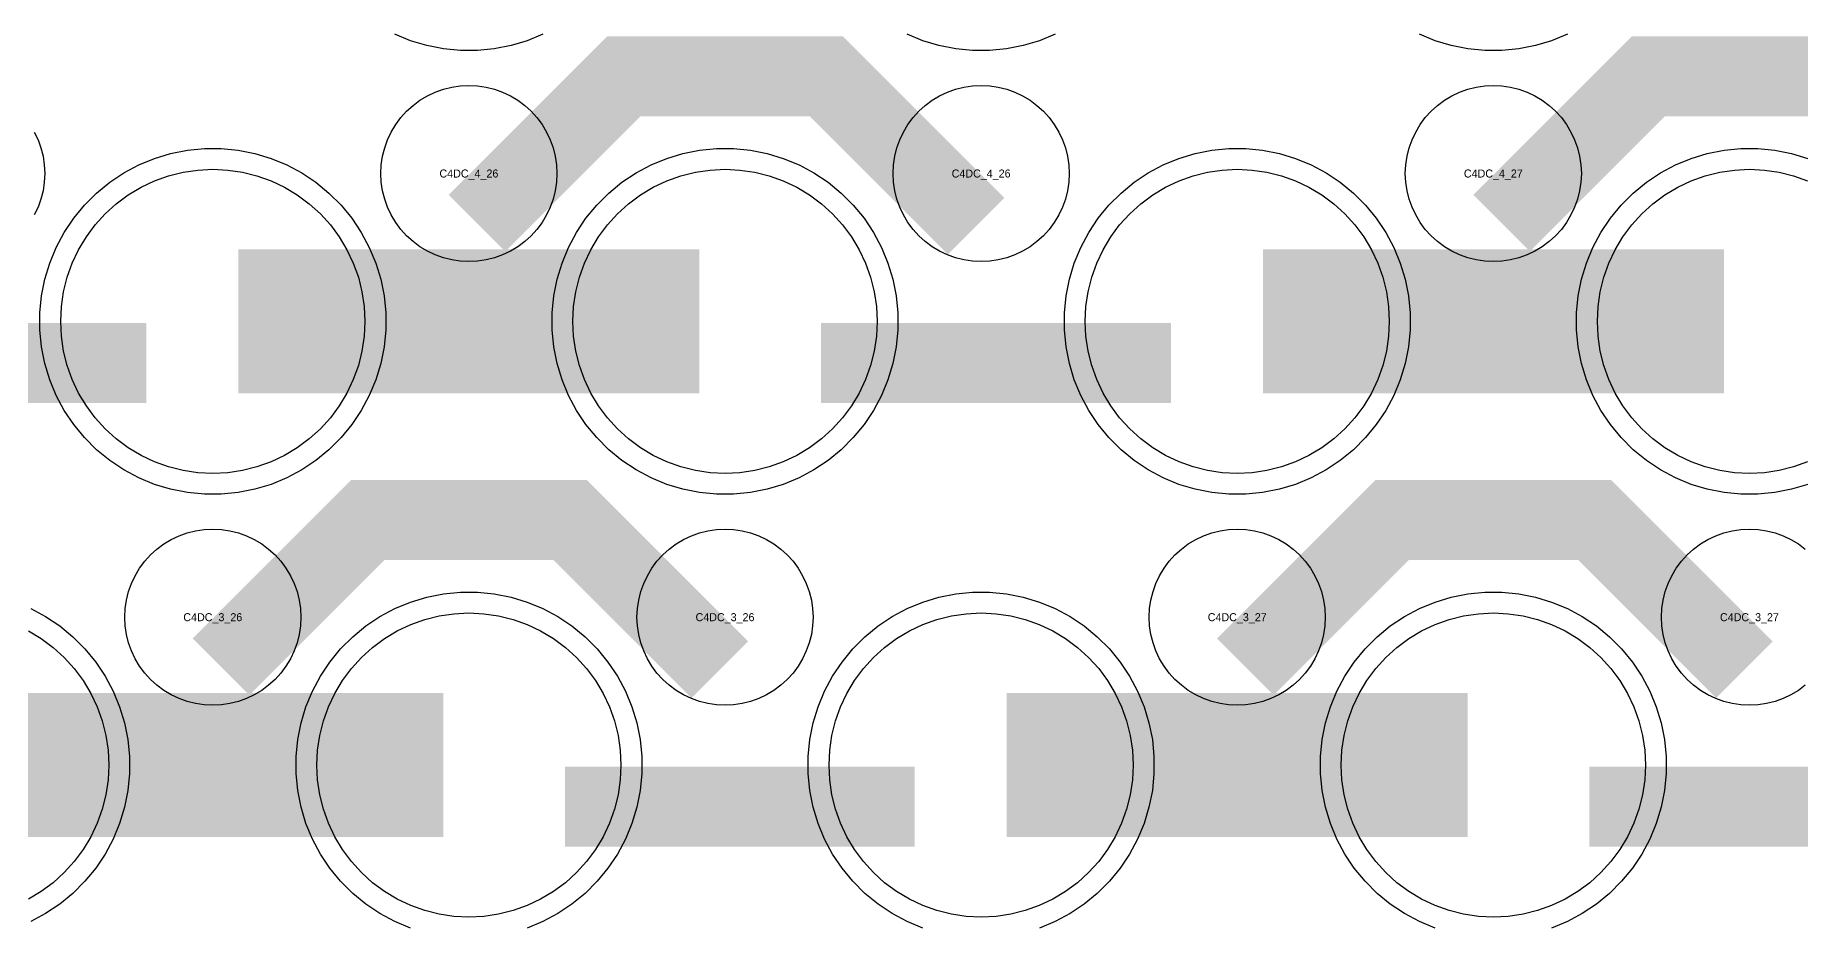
# Model space of a CAD drawing. Extents: x -11880 to 11880, y -14992 to 14992.
# Drawn here: x -3735 to -3184, y -14473 to -14196 of the extents above; entities that cross this region are included whole.
import ezdxf
from ezdxf.enums import TextEntityAlignment as Align

# ---------------------------------------------------------------- set-up
doc = ezdxf.new("R2010")
doc.units = 0
doc.header["$MEASUREMENT"] = 0
for name, color, linetype in [('GDS_775_DT_237', 138, 'CONTINUOUS'), ('RDL1_FS', 34, 'CONTINUOUS'), ('RDL_BS', 160, 'CONTINUOUS')]:
    doc.layers.add(name, color=color, linetype=linetype)

msp = doc.modelspace()

# ---------------------------------------------------------------- linework, layer by layer
at = {"layer": 'RDL1_FS', "color": 241, "true_color": 0xf7abae}
for points in [[(-3680, -14332.819), (-3684.657, -14332.59), (-3689.268, -14331.906), (-3693.791, -14330.774), (-3698.181, -14329.202), (-3702.395, -14327.21), (-3706.395, -14324.812), (-3710.14, -14322.034), (-3713.594, -14318.904), (-3716.724, -14315.45), (-3719.502, -14311.705), (-3721.9, -14307.705), (-3723.892, -14303.491), (-3725.464, -14299.101), (-3726.596, -14294.578), (-3727.28, -14289.967), (-3727.509, -14285.31), (-3727.28, -14280.653), (-3726.596, -14276.042), (-3725.464, -14271.519), (-3723.892, -14267.129), (-3721.9, -14262.915), (-3719.502, -14258.915), (-3716.724, -14255.17), (-3713.594, -14251.716), (-3710.14, -14248.586), (-3706.395, -14245.808), (-3702.395, -14243.41), (-3698.181, -14241.418), (-3693.791, -14239.846), (-3689.268, -14238.714), (-3684.657, -14238.03), (-3680, -14237.801), (-3675.343, -14238.03), (-3670.732, -14238.714), (-3666.209, -14239.846), (-3661.819, -14241.418), (-3657.605, -14243.41), (-3653.605, -14245.808), (-3649.86, -14248.586), (-3646.406, -14251.716), (-3643.276, -14255.17), (-3640.498, -14258.915), (-3638.1, -14262.915), (-3636.108, -14267.129), (-3634.536, -14271.519), (-3633.404, -14276.042), (-3632.72, -14280.653), (-3632.491, -14285.31), (-3632.72, -14289.967), (-3633.404, -14294.578), (-3634.536, -14299.101), (-3636.108, -14303.491), (-3638.1, -14307.705), (-3640.498, -14311.705), (-3643.276, -14315.45), (-3646.406, -14318.904), (-3649.86, -14322.034), (-3653.605, -14324.812), (-3657.605, -14327.21), (-3661.819, -14329.202), (-3666.209, -14330.774), (-3670.732, -14331.906), (-3675.343, -14332.59)], [(-3520, -14332.819), (-3524.657, -14332.59), (-3529.268, -14331.906), (-3533.791, -14330.774), (-3538.181, -14329.202), (-3542.395, -14327.21), (-3546.395, -14324.812), (-3550.14, -14322.034), (-3553.594, -14318.904), (-3556.724, -14315.45), (-3559.502, -14311.705), (-3561.9, -14307.705), (-3563.892, -14303.491), (-3565.464, -14299.101), (-3566.596, -14294.578), (-3567.28, -14289.967), (-3567.509, -14285.31), (-3567.28, -14280.653), (-3566.596, -14276.042), (-3565.464, -14271.519), (-3563.892, -14267.129), (-3561.9, -14262.915), (-3559.502, -14258.915), (-3556.724, -14255.17), (-3553.594, -14251.716), (-3550.14, -14248.586), (-3546.395, -14245.808), (-3542.395, -14243.41), (-3538.181, -14241.418), (-3533.791, -14239.846), (-3529.268, -14238.714), (-3524.657, -14238.03), (-3520, -14237.801), (-3515.343, -14238.03), (-3510.732, -14238.714), (-3506.209, -14239.846), (-3501.819, -14241.418), (-3497.605, -14243.41), (-3493.605, -14245.808), (-3489.86, -14248.586), (-3486.406, -14251.716), (-3483.276, -14255.17), (-3480.498, -14258.915), (-3478.1, -14262.915), (-3476.108, -14267.129), (-3474.536, -14271.519), (-3473.404, -14276.042), (-3472.72, -14280.653), (-3472.491, -14285.31), (-3472.72, -14289.967), (-3473.404, -14294.578), (-3474.536, -14299.101), (-3476.108, -14303.491), (-3478.1, -14307.705), (-3480.498, -14311.705), (-3483.276, -14315.45), (-3486.406, -14318.904), (-3489.86, -14322.034), (-3493.605, -14324.812), (-3497.605, -14327.21), (-3501.819, -14329.202), (-3506.209, -14330.774), (-3510.732, -14331.906), (-3515.343, -14332.59)], [(-3360, -14332.819), (-3364.657, -14332.59), (-3369.268, -14331.906), (-3373.791, -14330.774), (-3378.181, -14329.202), (-3382.395, -14327.21), (-3386.395, -14324.812), (-3390.14, -14322.034), (-3393.594, -14318.904), (-3396.724, -14315.45), (-3399.502, -14311.705), (-3401.9, -14307.705), (-3403.892, -14303.491), (-3405.464, -14299.101), (-3406.596, -14294.578), (-3407.28, -14289.967), (-3407.509, -14285.31), (-3407.28, -14280.653), (-3406.596, -14276.042), (-3405.464, -14271.519), (-3403.892, -14267.129), (-3401.9, -14262.915), (-3399.502, -14258.915), (-3396.724, -14255.17), (-3393.594, -14251.716), (-3390.14, -14248.586), (-3386.395, -14245.808), (-3382.395, -14243.41), (-3378.181, -14241.418), (-3373.791, -14239.846), (-3369.268, -14238.714), (-3364.657, -14238.03), (-3360, -14237.801), (-3355.343, -14238.03), (-3350.732, -14238.714), (-3346.209, -14239.846), (-3341.819, -14241.418), (-3337.605, -14243.41), (-3333.605, -14245.808), (-3329.86, -14248.586), (-3326.406, -14251.716), (-3323.276, -14255.17), (-3320.498, -14258.915), (-3318.1, -14262.915), (-3316.108, -14267.129), (-3314.536, -14271.519), (-3313.404, -14276.042), (-3312.72, -14280.653), (-3312.491, -14285.31), (-3312.72, -14289.967), (-3313.404, -14294.578), (-3314.536, -14299.101), (-3316.108, -14303.491), (-3318.1, -14307.705), (-3320.498, -14311.705), (-3323.276, -14315.45), (-3326.406, -14318.904), (-3329.86, -14322.034), (-3333.605, -14324.812), (-3337.605, -14327.21), (-3341.819, -14329.202), (-3346.209, -14330.774), (-3350.732, -14331.906), (-3355.343, -14332.59)], [(-3600, -14471.379), (-3604.657, -14471.15), (-3609.268, -14470.466), (-3613.791, -14469.334), (-3618.181, -14467.762), (-3622.395, -14465.77), (-3626.395, -14463.372), (-3630.14, -14460.594), (-3633.594, -14457.464), (-3636.724, -14454.01), (-3639.502, -14450.265), (-3641.9, -14446.265), (-3643.892, -14442.051), (-3645.464, -14437.661), (-3646.596, -14433.138), (-3647.28, -14428.527), (-3647.509, -14423.87), (-3647.28, -14419.213), (-3646.596, -14414.602), (-3645.464, -14410.079), (-3643.892, -14405.689), (-3641.9, -14401.475), (-3639.502, -14397.475), (-3636.724, -14393.73), (-3633.594, -14390.276), (-3630.14, -14387.146), (-3626.395, -14384.368), (-3622.395, -14381.97), (-3618.181, -14379.978), (-3613.791, -14378.406), (-3609.268, -14377.274), (-3604.657, -14376.59), (-3600, -14376.361), (-3595.343, -14376.59), (-3590.732, -14377.274), (-3586.209, -14378.406), (-3581.819, -14379.978), (-3577.605, -14381.97), (-3573.605, -14384.368), (-3569.86, -14387.146), (-3566.406, -14390.276), (-3563.276, -14393.73), (-3560.498, -14397.475), (-3558.1, -14401.475), (-3556.108, -14405.689), (-3554.536, -14410.079), (-3553.404, -14414.602), (-3552.72, -14419.213), (-3552.491, -14423.87), (-3552.72, -14428.527), (-3553.404, -14433.138), (-3554.536, -14437.661), (-3556.108, -14442.051), (-3558.1, -14446.265), (-3560.498, -14450.265), (-3563.276, -14454.01), (-3566.406, -14457.464), (-3569.86, -14460.594), (-3573.605, -14463.372), (-3577.605, -14465.77), (-3581.819, -14467.762), (-3586.209, -14469.334), (-3590.732, -14470.466), (-3595.343, -14471.15)], [(-3440, -14471.379), (-3444.657, -14471.15), (-3449.268, -14470.466), (-3453.791, -14469.334), (-3458.181, -14467.762), (-3462.395, -14465.77), (-3466.395, -14463.372), (-3470.14, -14460.594), (-3473.594, -14457.464), (-3476.724, -14454.01), (-3479.502, -14450.265), (-3481.9, -14446.265), (-3483.892, -14442.051), (-3485.464, -14437.661), (-3486.596, -14433.138), (-3487.28, -14428.527), (-3487.509, -14423.87), (-3487.28, -14419.213), (-3486.596, -14414.602), (-3485.464, -14410.079), (-3483.892, -14405.689), (-3481.9, -14401.475), (-3479.502, -14397.475), (-3476.724, -14393.73), (-3473.594, -14390.276), (-3470.14, -14387.146), (-3466.395, -14384.368), (-3462.395, -14381.97), (-3458.181, -14379.978), (-3453.791, -14378.406), (-3449.268, -14377.274), (-3444.657, -14376.59), (-3440, -14376.361), (-3435.343, -14376.59), (-3430.732, -14377.274), (-3426.209, -14378.406), (-3421.819, -14379.978), (-3417.605, -14381.97), (-3413.605, -14384.368), (-3409.86, -14387.146), (-3406.406, -14390.276), (-3403.276, -14393.73), (-3400.498, -14397.475), (-3398.1, -14401.475), (-3396.108, -14405.689), (-3394.536, -14410.079), (-3393.404, -14414.602), (-3392.72, -14419.213), (-3392.491, -14423.87), (-3392.72, -14428.527), (-3393.404, -14433.138), (-3394.536, -14437.661), (-3396.108, -14442.051), (-3398.1, -14446.265), (-3400.498, -14450.265), (-3403.276, -14454.01), (-3406.406, -14457.464), (-3409.86, -14460.594), (-3413.605, -14463.372), (-3417.605, -14465.77), (-3421.819, -14467.762), (-3426.209, -14469.334), (-3430.732, -14470.466), (-3435.343, -14471.15)], [(-3280, -14471.379), (-3284.657, -14471.15), (-3289.268, -14470.466), (-3293.791, -14469.334), (-3298.181, -14467.762), (-3302.395, -14465.77), (-3306.395, -14463.372), (-3310.14, -14460.594), (-3313.594, -14457.464), (-3316.724, -14454.01), (-3319.502, -14450.265), (-3321.9, -14446.265), (-3323.892, -14442.051), (-3325.464, -14437.661), (-3326.596, -14433.138), (-3327.28, -14428.527), (-3327.509, -14423.87), (-3327.28, -14419.213), (-3326.596, -14414.602), (-3325.464, -14410.079), (-3323.892, -14405.689), (-3321.9, -14401.475), (-3319.502, -14397.475), (-3316.724, -14393.73), (-3313.594, -14390.276), (-3310.14, -14387.146), (-3306.395, -14384.368), (-3302.395, -14381.97), (-3298.181, -14379.978), (-3293.791, -14378.406), (-3289.268, -14377.274), (-3284.657, -14376.59), (-3280, -14376.361), (-3275.343, -14376.59), (-3270.732, -14377.274), (-3266.209, -14378.406), (-3261.819, -14379.978), (-3257.605, -14381.97), (-3253.605, -14384.368), (-3249.86, -14387.146), (-3246.406, -14390.276), (-3243.276, -14393.73), (-3240.498, -14397.475), (-3238.1, -14401.475), (-3236.108, -14405.689), (-3234.536, -14410.079), (-3233.404, -14414.602), (-3232.72, -14419.213), (-3232.491, -14423.87), (-3232.72, -14428.527), (-3233.404, -14433.138), (-3234.536, -14437.661), (-3236.108, -14442.051), (-3238.1, -14446.265), (-3240.498, -14450.265), (-3243.276, -14454.01), (-3246.406, -14457.464), (-3249.86, -14460.594), (-3253.605, -14463.372), (-3257.605, -14465.77), (-3261.819, -14467.762), (-3266.209, -14469.334), (-3270.732, -14470.466), (-3275.343, -14471.15)]]:
    msp.add_lwpolyline(points, close=True, dxfattribs=at)
for points in [[(-3181.819, -14329.202), (-3186.209, -14330.774), (-3190.732, -14331.906), (-3195.343, -14332.59), (-3200, -14332.819), (-3204.657, -14332.59), (-3209.268, -14331.906), (-3213.791, -14330.774), (-3218.181, -14329.202), (-3222.395, -14327.21), (-3226.395, -14324.812), (-3230.14, -14322.034), (-3233.594, -14318.904), (-3236.724, -14315.45), (-3239.502, -14311.705), (-3241.9, -14307.705), (-3243.892, -14303.491), (-3245.464, -14299.101), (-3246.596, -14294.578), (-3247.28, -14289.967), (-3247.509, -14285.31), (-3247.28, -14280.653), (-3246.596, -14276.042), (-3245.464, -14271.519), (-3243.892, -14267.129), (-3241.9, -14262.915), (-3239.502, -14258.915), (-3236.724, -14255.17), (-3233.594, -14251.716), (-3230.14, -14248.586), (-3226.395, -14245.808), (-3222.395, -14243.41), (-3218.181, -14241.418), (-3213.791, -14239.846), (-3209.268, -14238.714), (-3204.657, -14238.03), (-3200, -14237.801), (-3195.343, -14238.03), (-3190.732, -14238.714), (-3186.209, -14239.846), (-3181.819, -14241.418)], [(-3737.605, -14381.97), (-3733.605, -14384.368), (-3729.86, -14387.146), (-3726.406, -14390.276), (-3723.276, -14393.73), (-3720.498, -14397.475), (-3718.1, -14401.475), (-3716.108, -14405.689), (-3714.536, -14410.079), (-3713.404, -14414.602), (-3712.72, -14419.213), (-3712.491, -14423.87), (-3712.72, -14428.527), (-3713.404, -14433.138), (-3714.536, -14437.661), (-3716.108, -14442.051), (-3718.1, -14446.265), (-3720.498, -14450.265), (-3723.276, -14454.01), (-3726.406, -14457.464), (-3729.86, -14460.594), (-3733.605, -14463.372), (-3737.605, -14465.77)]]:
    msp.add_lwpolyline(points, dxfattribs=at)
for points in [[(-3671.998, -14285.31, 45, 45, 0), (-3599.998, -14285.31, 45, 45, 0)], [(-3599.998, -14285.31, 45, 45, 0), (-3527.998, -14285.31, 45, 45, 0)], [(-3351.998, -14285.31, 45, 45, 0), (-3279.998, -14285.31, 45, 45, 0)], [(-3279.998, -14285.31, 45, 45, 0), (-3207.998, -14285.31, 45, 45, 0)], [(-3751.998, -14423.87, 45, 45, 0), (-3679.998, -14423.87, 45, 45, 0)], [(-3679.998, -14423.87, 45, 45, 0), (-3607.998, -14423.87, 45, 45, 0)], [(-3431.998, -14423.87, 45, 45, 0), (-3359.998, -14423.87, 45, 45, 0)], [(-3359.998, -14423.87, 45, 45, 0), (-3287.998, -14423.87, 45, 45, 0)]]:
    msp.add_lwpolyline(points, format="xyseb", dxfattribs=at)
at = {"layer": 'RDL_BS', "color": 241, "true_color": 0xf7abae}
for points in [[(-3576.885, -14195.62), (-3581.795, -14197.651), (-3586.835, -14199.182), (-3592.062, -14200.228), (-3597.356, -14200.745), (-3602.644, -14200.745), (-3607.938, -14200.228), (-3613.165, -14199.182), (-3618.205, -14197.651), (-3623.115, -14195.62)], [(-3416.885, -14195.62), (-3421.795, -14197.651), (-3426.835, -14199.182), (-3432.062, -14200.228), (-3437.356, -14200.745), (-3442.644, -14200.745), (-3447.938, -14200.228), (-3453.165, -14199.182), (-3458.205, -14197.651), (-3463.115, -14195.62)], [(-3256.885, -14195.62), (-3261.795, -14197.651), (-3266.835, -14199.182), (-3272.062, -14200.228), (-3277.356, -14200.745), (-3282.644, -14200.745), (-3287.938, -14200.228), (-3293.165, -14199.182), (-3298.205, -14197.651), (-3303.115, -14195.62)], [(-3181.795, -14336.216), (-3186.835, -14337.747), (-3192.062, -14338.793), (-3197.356, -14339.31), (-3202.644, -14339.31), (-3207.938, -14338.793), (-3213.165, -14337.747), (-3218.205, -14336.216), (-3223.115, -14334.185), (-3227.777, -14331.693), (-3232.191, -14328.746), (-3236.292, -14325.384), (-3240.074, -14321.602), (-3243.436, -14317.501), (-3246.383, -14313.087), (-3248.875, -14308.425), (-3250.906, -14303.515), (-3252.437, -14298.475), (-3253.483, -14293.248), (-3254, -14287.954), (-3254, -14282.666), (-3253.483, -14277.372), (-3252.437, -14272.145), (-3250.906, -14267.105), (-3248.875, -14262.195), (-3246.383, -14257.533), (-3243.436, -14253.119), (-3240.074, -14249.018), (-3236.292, -14245.236), (-3232.191, -14241.874), (-3227.777, -14238.927), (-3223.115, -14236.435), (-3218.205, -14234.404), (-3213.165, -14232.873), (-3207.938, -14231.827), (-3202.644, -14231.31), (-3197.356, -14231.31), (-3192.062, -14231.827), (-3186.835, -14232.873), (-3181.795, -14234.404)], [(-3618.205, -14474.776), (-3623.115, -14472.745), (-3627.777, -14470.253), (-3632.191, -14467.306), (-3636.292, -14463.944), (-3640.074, -14460.162), (-3643.436, -14456.061), (-3646.383, -14451.647), (-3648.875, -14446.985), (-3650.906, -14442.075), (-3652.437, -14437.035), (-3653.483, -14431.808), (-3654, -14426.514), (-3654, -14421.226), (-3653.483, -14415.932), (-3652.437, -14410.705), (-3650.906, -14405.665), (-3648.875, -14400.755), (-3646.383, -14396.093), (-3643.436, -14391.679), (-3640.074, -14387.578), (-3636.292, -14383.796), (-3632.191, -14380.434), (-3627.777, -14377.487), (-3623.115, -14374.995), (-3618.205, -14372.964), (-3613.165, -14371.433), (-3607.938, -14370.387), (-3602.644, -14369.87), (-3597.356, -14369.87), (-3592.062, -14370.387), (-3586.835, -14371.433), (-3581.795, -14372.964), (-3576.885, -14374.995), (-3572.223, -14377.487), (-3567.809, -14380.434), (-3563.708, -14383.796), (-3559.926, -14387.578), (-3556.564, -14391.679), (-3553.617, -14396.093), (-3551.125, -14400.755), (-3549.094, -14405.665), (-3547.563, -14410.705), (-3546.517, -14415.932), (-3546, -14421.226), (-3546, -14426.514), (-3546.517, -14431.808), (-3547.563, -14437.035), (-3549.094, -14442.075), (-3551.125, -14446.985), (-3553.617, -14451.647), (-3556.564, -14456.061), (-3559.926, -14460.162), (-3563.708, -14463.944), (-3567.809, -14467.306), (-3572.223, -14470.253), (-3576.885, -14472.745), (-3581.795, -14474.776)], [(-3458.205, -14474.776), (-3463.115, -14472.745), (-3467.777, -14470.253), (-3472.191, -14467.306), (-3476.292, -14463.944), (-3480.074, -14460.162), (-3483.436, -14456.061), (-3486.383, -14451.647), (-3488.875, -14446.985), (-3490.906, -14442.075), (-3492.437, -14437.035), (-3493.483, -14431.808), (-3494, -14426.514), (-3494, -14421.226), (-3493.483, -14415.932), (-3492.437, -14410.705), (-3490.906, -14405.665), (-3488.875, -14400.755), (-3486.383, -14396.093), (-3483.436, -14391.679), (-3480.074, -14387.578), (-3476.292, -14383.796), (-3472.191, -14380.434), (-3467.777, -14377.487), (-3463.115, -14374.995), (-3458.205, -14372.964), (-3453.165, -14371.433), (-3447.938, -14370.387), (-3442.644, -14369.87), (-3437.356, -14369.87), (-3432.062, -14370.387), (-3426.835, -14371.433), (-3421.795, -14372.964), (-3416.885, -14374.995), (-3412.223, -14377.487), (-3407.809, -14380.434), (-3403.708, -14383.796), (-3399.926, -14387.578), (-3396.564, -14391.679), (-3393.617, -14396.093), (-3391.125, -14400.755), (-3389.094, -14405.665), (-3387.563, -14410.705), (-3386.517, -14415.932), (-3386, -14421.226), (-3386, -14426.514), (-3386.517, -14431.808), (-3387.563, -14437.035), (-3389.094, -14442.075), (-3391.125, -14446.985), (-3393.617, -14451.647), (-3396.564, -14456.061), (-3399.926, -14460.162), (-3403.708, -14463.944), (-3407.809, -14467.306), (-3412.223, -14470.253), (-3416.885, -14472.745), (-3421.795, -14474.776)], [(-3298.205, -14474.776), (-3303.115, -14472.745), (-3307.777, -14470.253), (-3312.191, -14467.306), (-3316.292, -14463.944), (-3320.074, -14460.162), (-3323.436, -14456.061), (-3326.383, -14451.647), (-3328.875, -14446.985), (-3330.906, -14442.075), (-3332.437, -14437.035), (-3333.483, -14431.808), (-3334, -14426.514), (-3334, -14421.226), (-3333.483, -14415.932), (-3332.437, -14410.705), (-3330.906, -14405.665), (-3328.875, -14400.755), (-3326.383, -14396.093), (-3323.436, -14391.679), (-3320.074, -14387.578), (-3316.292, -14383.796), (-3312.191, -14380.434), (-3307.777, -14377.487), (-3303.115, -14374.995), (-3298.205, -14372.964), (-3293.165, -14371.433), (-3287.938, -14370.387), (-3282.644, -14369.87), (-3277.356, -14369.87), (-3272.062, -14370.387), (-3266.835, -14371.433), (-3261.795, -14372.964), (-3256.885, -14374.995), (-3252.223, -14377.487), (-3247.809, -14380.434), (-3243.708, -14383.796), (-3239.926, -14387.578), (-3236.564, -14391.679), (-3233.617, -14396.093), (-3231.125, -14400.755), (-3229.094, -14405.665), (-3227.563, -14410.705), (-3226.517, -14415.932), (-3226, -14421.226), (-3226, -14426.514), (-3226.517, -14431.808), (-3227.563, -14437.035), (-3229.094, -14442.075), (-3231.125, -14446.985), (-3233.617, -14451.647), (-3236.564, -14456.061), (-3239.926, -14460.162), (-3243.708, -14463.944), (-3247.809, -14467.306), (-3252.223, -14470.253), (-3256.885, -14472.745), (-3261.795, -14474.776)], [(-3736.885, -14374.995), (-3732.223, -14377.487), (-3727.809, -14380.434), (-3723.708, -14383.796), (-3719.926, -14387.578), (-3716.564, -14391.679), (-3713.617, -14396.093), (-3711.125, -14400.755), (-3709.094, -14405.665), (-3707.563, -14410.705), (-3706.517, -14415.932), (-3706, -14421.226), (-3706, -14426.514), (-3706.517, -14431.808), (-3707.563, -14437.035), (-3709.094, -14442.075), (-3711.125, -14446.985), (-3713.617, -14451.647), (-3716.564, -14456.061), (-3719.926, -14460.162), (-3723.708, -14463.944), (-3727.809, -14467.306), (-3732.223, -14470.253), (-3736.885, -14472.745)]]:
    msp.add_lwpolyline(points, dxfattribs=at)
at = {"layer": 'RDL_BS'}
for points in [[(-3597.438, -14254.624, 25, 25, 0), (-3551.623, -14208.809, 25, 25, 0), (-3518.07, -14208.809, 25, 25, 0)], [(-3441.599, -14255.523, 25, 25, 0), (-3488.313, -14208.809, 25, 25, 0), (-3518.071, -14208.809, 25, 25, 0)], [(-3277.438, -14254.624, 25, 25, 0), (-3231.623, -14208.809, 25, 25, 0), (-3198.07, -14208.809, 25, 25, 0)], [(-3121.599, -14255.523, 25, 25, 0), (-3168.313, -14208.809, 25, 25, 0), (-3198.071, -14208.809, 25, 25, 0)], [(-3677.438, -14393.184, 25, 25, 0), (-3631.623, -14347.369, 25, 25, 0), (-3598.07, -14347.369, 25, 25, 0)], [(-3521.599, -14394.083, 25, 25, 0), (-3568.313, -14347.369, 25, 25, 0), (-3598.071, -14347.369, 25, 25, 0)], [(-3357.438, -14393.184, 25, 25, 0), (-3311.623, -14347.369, 25, 25, 0), (-3278.07, -14347.369, 25, 25, 0)], [(-3201.599, -14394.083, 25, 25, 0), (-3248.313, -14347.369, 25, 25, 0), (-3278.071, -14347.369, 25, 25, 0)]]:
    msp.add_lwpolyline(points, format="xyseb", dxfattribs=at)
for points in [[(-3600, -14266.616), (-3602.693, -14266.484), (-3605.365, -14266.088), (-3607.984, -14265.431), (-3610.519, -14264.524), (-3612.956, -14263.372), (-3615.28, -14261.979), (-3617.443, -14260.376), (-3619.442, -14258.564), (-3621.254, -14256.565), (-3622.857, -14254.402), (-3624.25, -14252.078), (-3625.402, -14249.641), (-3626.309, -14247.106), (-3626.966, -14244.487), (-3627.362, -14241.815), (-3627.494, -14239.122), (-3627.362, -14236.429), (-3626.966, -14233.757), (-3626.309, -14231.138), (-3625.402, -14228.603), (-3624.25, -14226.166), (-3622.857, -14223.842), (-3621.254, -14221.679), (-3619.442, -14219.68), (-3617.443, -14217.868), (-3615.28, -14216.265), (-3612.956, -14214.872), (-3610.519, -14213.72), (-3607.984, -14212.813), (-3605.365, -14212.156), (-3602.693, -14211.76), (-3600, -14211.628), (-3597.307, -14211.76), (-3594.635, -14212.156), (-3592.016, -14212.813), (-3589.481, -14213.72), (-3587.044, -14214.872), (-3584.72, -14216.265), (-3582.557, -14217.868), (-3580.558, -14219.68), (-3578.746, -14221.679), (-3577.143, -14223.842), (-3575.75, -14226.166), (-3574.598, -14228.603), (-3573.691, -14231.138), (-3573.034, -14233.757), (-3572.638, -14236.429), (-3572.506, -14239.122), (-3572.638, -14241.815), (-3573.034, -14244.487), (-3573.691, -14247.106), (-3574.598, -14249.641), (-3575.75, -14252.078), (-3577.143, -14254.402), (-3578.746, -14256.565), (-3580.558, -14258.564), (-3582.557, -14260.376), (-3584.72, -14261.979), (-3587.044, -14263.372), (-3589.481, -14264.524), (-3592.016, -14265.431), (-3594.635, -14266.088), (-3597.307, -14266.484)], [(-3440, -14266.616), (-3442.693, -14266.484), (-3445.365, -14266.088), (-3447.984, -14265.431), (-3450.519, -14264.524), (-3452.956, -14263.372), (-3455.28, -14261.979), (-3457.443, -14260.376), (-3459.442, -14258.564), (-3461.254, -14256.565), (-3462.857, -14254.402), (-3464.25, -14252.078), (-3465.402, -14249.641), (-3466.309, -14247.106), (-3466.966, -14244.487), (-3467.362, -14241.815), (-3467.494, -14239.122), (-3467.362, -14236.429), (-3466.966, -14233.757), (-3466.309, -14231.138), (-3465.402, -14228.603), (-3464.25, -14226.166), (-3462.857, -14223.842), (-3461.254, -14221.679), (-3459.442, -14219.68), (-3457.443, -14217.868), (-3455.28, -14216.265), (-3452.956, -14214.872), (-3450.519, -14213.72), (-3447.984, -14212.813), (-3445.365, -14212.156), (-3442.693, -14211.76), (-3440, -14211.628), (-3437.307, -14211.76), (-3434.635, -14212.156), (-3432.016, -14212.813), (-3429.481, -14213.72), (-3427.044, -14214.872), (-3424.72, -14216.265), (-3422.557, -14217.868), (-3420.558, -14219.68), (-3418.746, -14221.679), (-3417.143, -14223.842), (-3415.75, -14226.166), (-3414.598, -14228.603), (-3413.691, -14231.138), (-3413.034, -14233.757), (-3412.638, -14236.429), (-3412.506, -14239.122), (-3412.638, -14241.815), (-3413.034, -14244.487), (-3413.691, -14247.106), (-3414.598, -14249.641), (-3415.75, -14252.078), (-3417.143, -14254.402), (-3418.746, -14256.565), (-3420.558, -14258.564), (-3422.557, -14260.376), (-3424.72, -14261.979), (-3427.044, -14263.372), (-3429.481, -14264.524), (-3432.016, -14265.431), (-3434.635, -14266.088), (-3437.307, -14266.484)], [(-3280, -14266.616), (-3282.693, -14266.484), (-3285.365, -14266.088), (-3287.984, -14265.431), (-3290.519, -14264.524), (-3292.956, -14263.372), (-3295.28, -14261.979), (-3297.443, -14260.376), (-3299.442, -14258.564), (-3301.254, -14256.565), (-3302.857, -14254.402), (-3304.25, -14252.078), (-3305.402, -14249.641), (-3306.309, -14247.106), (-3306.966, -14244.487), (-3307.362, -14241.815), (-3307.494, -14239.122), (-3307.362, -14236.429), (-3306.966, -14233.757), (-3306.309, -14231.138), (-3305.402, -14228.603), (-3304.25, -14226.166), (-3302.857, -14223.842), (-3301.254, -14221.679), (-3299.442, -14219.68), (-3297.443, -14217.868), (-3295.28, -14216.265), (-3292.956, -14214.872), (-3290.519, -14213.72), (-3287.984, -14212.813), (-3285.365, -14212.156), (-3282.693, -14211.76), (-3280, -14211.628), (-3277.307, -14211.76), (-3274.635, -14212.156), (-3272.016, -14212.813), (-3269.481, -14213.72), (-3267.044, -14214.872), (-3264.72, -14216.265), (-3262.557, -14217.868), (-3260.558, -14219.68), (-3258.746, -14221.679), (-3257.143, -14223.842), (-3255.75, -14226.166), (-3254.598, -14228.603), (-3253.691, -14231.138), (-3253.034, -14233.757), (-3252.638, -14236.429), (-3252.506, -14239.122), (-3252.638, -14241.815), (-3253.034, -14244.487), (-3253.691, -14247.106), (-3254.598, -14249.641), (-3255.75, -14252.078), (-3257.143, -14254.402), (-3258.746, -14256.565), (-3260.558, -14258.564), (-3262.557, -14260.376), (-3264.72, -14261.979), (-3267.044, -14263.372), (-3269.481, -14264.524), (-3272.016, -14265.431), (-3274.635, -14266.088), (-3277.307, -14266.484)], [(-3680, -14405.176), (-3682.693, -14405.044), (-3685.365, -14404.648), (-3687.984, -14403.991), (-3690.519, -14403.084), (-3692.956, -14401.932), (-3695.28, -14400.539), (-3697.443, -14398.936), (-3699.442, -14397.124), (-3701.254, -14395.125), (-3702.857, -14392.962), (-3704.25, -14390.638), (-3705.402, -14388.201), (-3706.309, -14385.666), (-3706.966, -14383.047), (-3707.362, -14380.375), (-3707.494, -14377.682), (-3707.362, -14374.989), (-3706.966, -14372.317), (-3706.309, -14369.698), (-3705.402, -14367.163), (-3704.25, -14364.726), (-3702.857, -14362.402), (-3701.254, -14360.239), (-3699.442, -14358.24), (-3697.443, -14356.428), (-3695.28, -14354.825), (-3692.956, -14353.432), (-3690.519, -14352.28), (-3687.984, -14351.373), (-3685.365, -14350.716), (-3682.693, -14350.32), (-3680, -14350.188), (-3677.307, -14350.32), (-3674.635, -14350.716), (-3672.016, -14351.373), (-3669.481, -14352.28), (-3667.044, -14353.432), (-3664.72, -14354.825), (-3662.557, -14356.428), (-3660.558, -14358.24), (-3658.746, -14360.239), (-3657.143, -14362.402), (-3655.75, -14364.726), (-3654.598, -14367.163), (-3653.691, -14369.698), (-3653.034, -14372.317), (-3652.638, -14374.989), (-3652.506, -14377.682), (-3652.638, -14380.375), (-3653.034, -14383.047), (-3653.691, -14385.666), (-3654.598, -14388.201), (-3655.75, -14390.638), (-3657.143, -14392.962), (-3658.746, -14395.125), (-3660.558, -14397.124), (-3662.557, -14398.936), (-3664.72, -14400.539), (-3667.044, -14401.932), (-3669.481, -14403.084), (-3672.016, -14403.991), (-3674.635, -14404.648), (-3677.307, -14405.044)], [(-3520, -14405.176), (-3522.693, -14405.044), (-3525.365, -14404.648), (-3527.984, -14403.991), (-3530.519, -14403.084), (-3532.956, -14401.932), (-3535.28, -14400.539), (-3537.443, -14398.936), (-3539.442, -14397.124), (-3541.254, -14395.125), (-3542.857, -14392.962), (-3544.25, -14390.638), (-3545.402, -14388.201), (-3546.309, -14385.666), (-3546.966, -14383.047), (-3547.362, -14380.375), (-3547.494, -14377.682), (-3547.362, -14374.989), (-3546.966, -14372.317), (-3546.309, -14369.698), (-3545.402, -14367.163), (-3544.25, -14364.726), (-3542.857, -14362.402), (-3541.254, -14360.239), (-3539.442, -14358.24), (-3537.443, -14356.428), (-3535.28, -14354.825), (-3532.956, -14353.432), (-3530.519, -14352.28), (-3527.984, -14351.373), (-3525.365, -14350.716), (-3522.693, -14350.32), (-3520, -14350.188), (-3517.307, -14350.32), (-3514.635, -14350.716), (-3512.016, -14351.373), (-3509.481, -14352.28), (-3507.044, -14353.432), (-3504.72, -14354.825), (-3502.557, -14356.428), (-3500.558, -14358.24), (-3498.746, -14360.239), (-3497.143, -14362.402), (-3495.75, -14364.726), (-3494.598, -14367.163), (-3493.691, -14369.698), (-3493.034, -14372.317), (-3492.638, -14374.989), (-3492.506, -14377.682), (-3492.638, -14380.375), (-3493.034, -14383.047), (-3493.691, -14385.666), (-3494.598, -14388.201), (-3495.75, -14390.638), (-3497.143, -14392.962), (-3498.746, -14395.125), (-3500.558, -14397.124), (-3502.557, -14398.936), (-3504.72, -14400.539), (-3507.044, -14401.932), (-3509.481, -14403.084), (-3512.016, -14403.991), (-3514.635, -14404.648), (-3517.307, -14405.044)], [(-3360, -14405.176), (-3362.693, -14405.044), (-3365.365, -14404.648), (-3367.984, -14403.991), (-3370.519, -14403.084), (-3372.956, -14401.932), (-3375.28, -14400.539), (-3377.443, -14398.936), (-3379.442, -14397.124), (-3381.254, -14395.125), (-3382.857, -14392.962), (-3384.25, -14390.638), (-3385.402, -14388.201), (-3386.309, -14385.666), (-3386.966, -14383.047), (-3387.362, -14380.375), (-3387.494, -14377.682), (-3387.362, -14374.989), (-3386.966, -14372.317), (-3386.309, -14369.698), (-3385.402, -14367.163), (-3384.25, -14364.726), (-3382.857, -14362.402), (-3381.254, -14360.239), (-3379.442, -14358.24), (-3377.443, -14356.428), (-3375.28, -14354.825), (-3372.956, -14353.432), (-3370.519, -14352.28), (-3367.984, -14351.373), (-3365.365, -14350.716), (-3362.693, -14350.32), (-3360, -14350.188), (-3357.307, -14350.32), (-3354.635, -14350.716), (-3352.016, -14351.373), (-3349.481, -14352.28), (-3347.044, -14353.432), (-3344.72, -14354.825), (-3342.557, -14356.428), (-3340.558, -14358.24), (-3338.746, -14360.239), (-3337.143, -14362.402), (-3335.75, -14364.726), (-3334.598, -14367.163), (-3333.691, -14369.698), (-3333.034, -14372.317), (-3332.638, -14374.989), (-3332.506, -14377.682), (-3332.638, -14380.375), (-3333.034, -14383.047), (-3333.691, -14385.666), (-3334.598, -14388.201), (-3335.75, -14390.638), (-3337.143, -14392.962), (-3338.746, -14395.125), (-3340.558, -14397.124), (-3342.557, -14398.936), (-3344.72, -14400.539), (-3347.044, -14401.932), (-3349.481, -14403.084), (-3352.016, -14403.991), (-3354.635, -14404.648), (-3357.307, -14405.044)]]:
    msp.add_lwpolyline(points, close=True, dxfattribs=at)
for points in [[(-3735.75, -14226.166), (-3734.598, -14228.603), (-3733.691, -14231.138), (-3733.034, -14233.757), (-3732.638, -14236.429), (-3732.506, -14239.122), (-3732.638, -14241.815), (-3733.034, -14244.487), (-3733.691, -14247.106), (-3734.598, -14249.641), (-3735.75, -14252.078)], [(-3182.557, -14398.936), (-3184.72, -14400.539), (-3187.044, -14401.932), (-3189.481, -14403.084), (-3192.016, -14403.991), (-3194.635, -14404.648), (-3197.307, -14405.044), (-3200, -14405.176), (-3202.693, -14405.044), (-3205.365, -14404.648), (-3207.984, -14403.991), (-3210.519, -14403.084), (-3212.956, -14401.932), (-3215.28, -14400.539), (-3217.443, -14398.936), (-3219.442, -14397.124), (-3221.254, -14395.125), (-3222.857, -14392.962), (-3224.25, -14390.638), (-3225.402, -14388.201), (-3226.309, -14385.666), (-3226.966, -14383.047), (-3227.362, -14380.375), (-3227.494, -14377.682), (-3227.362, -14374.989), (-3226.966, -14372.317), (-3226.309, -14369.698), (-3225.402, -14367.163), (-3224.25, -14364.726), (-3222.857, -14362.402), (-3221.254, -14360.239), (-3219.442, -14358.24), (-3217.443, -14356.428), (-3215.28, -14354.825), (-3212.956, -14353.432), (-3210.519, -14352.28), (-3207.984, -14351.373), (-3205.365, -14350.716), (-3202.693, -14350.32), (-3200, -14350.188), (-3197.307, -14350.32), (-3194.635, -14350.716), (-3192.016, -14351.373), (-3189.481, -14352.28), (-3187.044, -14353.432), (-3184.72, -14354.825), (-3182.557, -14356.428)]]:
    msp.add_lwpolyline(points, dxfattribs=at)
at = {"layer": 'RDL_BS', "color": 241, "true_color": 0xf7abae}
for points in [[(-3682.644, -14339.31), (-3687.938, -14338.793), (-3693.165, -14337.747), (-3698.205, -14336.216), (-3703.115, -14334.185), (-3707.777, -14331.693), (-3712.191, -14328.746), (-3716.292, -14325.384), (-3720.074, -14321.602), (-3723.436, -14317.501), (-3726.383, -14313.087), (-3728.875, -14308.425), (-3730.906, -14303.515), (-3732.437, -14298.475), (-3733.483, -14293.248), (-3734, -14287.954), (-3734, -14282.666), (-3733.483, -14277.372), (-3732.437, -14272.145), (-3730.906, -14267.105), (-3728.875, -14262.195), (-3726.383, -14257.533), (-3723.436, -14253.119), (-3720.074, -14249.018), (-3716.292, -14245.236), (-3712.191, -14241.874), (-3707.777, -14238.927), (-3703.115, -14236.435), (-3698.205, -14234.404), (-3693.165, -14232.873), (-3687.938, -14231.827), (-3682.644, -14231.31), (-3677.356, -14231.31), (-3672.062, -14231.827), (-3666.835, -14232.873), (-3661.795, -14234.404), (-3656.885, -14236.435), (-3652.223, -14238.927), (-3647.809, -14241.874), (-3643.708, -14245.236), (-3639.926, -14249.018), (-3636.564, -14253.119), (-3633.617, -14257.533), (-3631.125, -14262.195), (-3629.094, -14267.105), (-3627.563, -14272.145), (-3626.517, -14277.372), (-3626, -14282.666), (-3626, -14287.954), (-3626.517, -14293.248), (-3627.563, -14298.475), (-3629.094, -14303.515), (-3631.125, -14308.425), (-3633.617, -14313.087), (-3636.564, -14317.501), (-3639.926, -14321.602), (-3643.708, -14325.384), (-3647.809, -14328.746), (-3652.223, -14331.693), (-3656.885, -14334.185), (-3661.795, -14336.216), (-3666.835, -14337.747), (-3672.062, -14338.793), (-3677.356, -14339.31)], [(-3522.644, -14339.31), (-3527.938, -14338.793), (-3533.165, -14337.747), (-3538.205, -14336.216), (-3543.115, -14334.185), (-3547.777, -14331.693), (-3552.191, -14328.746), (-3556.292, -14325.384), (-3560.074, -14321.602), (-3563.436, -14317.501), (-3566.383, -14313.087), (-3568.875, -14308.425), (-3570.906, -14303.515), (-3572.437, -14298.475), (-3573.483, -14293.248), (-3574, -14287.954), (-3574, -14282.666), (-3573.483, -14277.372), (-3572.437, -14272.145), (-3570.906, -14267.105), (-3568.875, -14262.195), (-3566.383, -14257.533), (-3563.436, -14253.119), (-3560.074, -14249.018), (-3556.292, -14245.236), (-3552.191, -14241.874), (-3547.777, -14238.927), (-3543.115, -14236.435), (-3538.205, -14234.404), (-3533.165, -14232.873), (-3527.938, -14231.827), (-3522.644, -14231.31), (-3517.356, -14231.31), (-3512.062, -14231.827), (-3506.835, -14232.873), (-3501.795, -14234.404), (-3496.885, -14236.435), (-3492.223, -14238.927), (-3487.809, -14241.874), (-3483.708, -14245.236), (-3479.926, -14249.018), (-3476.564, -14253.119), (-3473.617, -14257.533), (-3471.125, -14262.195), (-3469.094, -14267.105), (-3467.563, -14272.145), (-3466.517, -14277.372), (-3466, -14282.666), (-3466, -14287.954), (-3466.517, -14293.248), (-3467.563, -14298.475), (-3469.094, -14303.515), (-3471.125, -14308.425), (-3473.617, -14313.087), (-3476.564, -14317.501), (-3479.926, -14321.602), (-3483.708, -14325.384), (-3487.809, -14328.746), (-3492.223, -14331.693), (-3496.885, -14334.185), (-3501.795, -14336.216), (-3506.835, -14337.747), (-3512.062, -14338.793), (-3517.356, -14339.31)], [(-3362.644, -14339.31), (-3367.938, -14338.793), (-3373.165, -14337.747), (-3378.205, -14336.216), (-3383.115, -14334.185), (-3387.777, -14331.693), (-3392.191, -14328.746), (-3396.292, -14325.384), (-3400.074, -14321.602), (-3403.436, -14317.501), (-3406.383, -14313.087), (-3408.875, -14308.425), (-3410.906, -14303.515), (-3412.437, -14298.475), (-3413.483, -14293.248), (-3414, -14287.954), (-3414, -14282.666), (-3413.483, -14277.372), (-3412.437, -14272.145), (-3410.906, -14267.105), (-3408.875, -14262.195), (-3406.383, -14257.533), (-3403.436, -14253.119), (-3400.074, -14249.018), (-3396.292, -14245.236), (-3392.191, -14241.874), (-3387.777, -14238.927), (-3383.115, -14236.435), (-3378.205, -14234.404), (-3373.165, -14232.873), (-3367.938, -14231.827), (-3362.644, -14231.31), (-3357.356, -14231.31), (-3352.062, -14231.827), (-3346.835, -14232.873), (-3341.795, -14234.404), (-3336.885, -14236.435), (-3332.223, -14238.927), (-3327.809, -14241.874), (-3323.708, -14245.236), (-3319.926, -14249.018), (-3316.564, -14253.119), (-3313.617, -14257.533), (-3311.125, -14262.195), (-3309.094, -14267.105), (-3307.563, -14272.145), (-3306.517, -14277.372), (-3306, -14282.666), (-3306, -14287.954), (-3306.517, -14293.248), (-3307.563, -14298.475), (-3309.094, -14303.515), (-3311.125, -14308.425), (-3313.617, -14313.087), (-3316.564, -14317.501), (-3319.926, -14321.602), (-3323.708, -14325.384), (-3327.809, -14328.746), (-3332.223, -14331.693), (-3336.885, -14334.185), (-3341.795, -14336.216), (-3346.835, -14337.747), (-3352.062, -14338.793), (-3357.356, -14339.31)]]:
    msp.add_lwpolyline(points, close=True, dxfattribs=at)
for points in [[(-3809.984, -14298.323, 25, 25, 0), (-3700.719, -14298.323, 25, 25, 0)], [(-3489.984, -14298.323, 25, 25, 0), (-3380.719, -14298.323, 25, 25, 0)], [(-3569.984, -14436.883, 25, 25, 0), (-3460.719, -14436.883, 25, 25, 0)], [(-3249.984, -14436.883, 25, 25, 0), (-3140.719, -14436.883, 25, 25, 0)]]:
    msp.add_lwpolyline(points, format="xyseb", dxfattribs=at)

# ---------------------------------------------------------------- texts
at = {"layer": 'GDS_775_DT_237'}
for s, p in [('C4DC_4_26', (-3600, -14239.122)), ('C4DC_4_26', (-3600, -14239.122)), ('C4DC_4_26', (-3440, -14239.122)), ('C4DC_4_26', (-3440, -14239.122)), ('C4DC_4_27', (-3280, -14239.122)), ('C4DC_4_27', (-3280, -14239.122)), ('C4DC_3_26', (-3680, -14377.682)), ('C4DC_3_26', (-3680, -14377.682)), ('C4DC_3_26', (-3520, -14377.682)), ('C4DC_3_26', (-3520, -14377.682)), ('C4DC_3_27', (-3360, -14377.682)), ('C4DC_3_27', (-3360, -14377.682)), ('C4DC_3_27', (-3200, -14377.682)), ('C4DC_3_27', (-3200, -14377.682))]:
    msp.add_text(s, height=2.5, dxfattribs=at).set_placement(p, align=Align.MIDDLE_CENTER)

doc.saveas('drawing.dxf')
